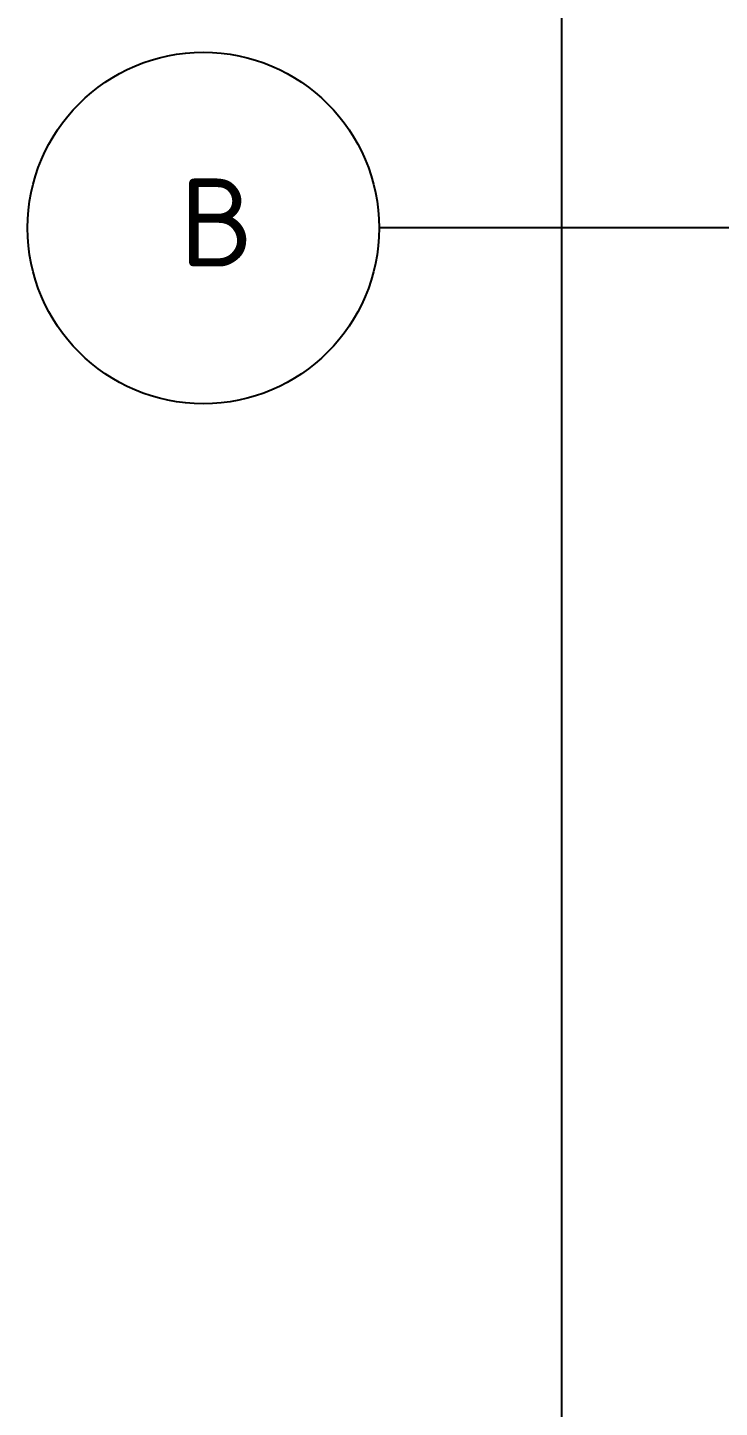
# Model space of a CAD drawing. Header units: millimetres. Extents: x -273369 to 399464, y -35443 to 194245.
# Drawn here: x -2590 to -1015, y 30468 to 33609 of the extents above; entities that cross this region are included whole.
import ezdxf

# ---------------------------------------------------------------- set-up
doc = ezdxf.new("R2010")
doc.units = ezdxf.units.MM
doc.styles.add('Курс2', font='isocpeur.ttf', dxfattribs={"height": 2.5})
doc.dimstyles.new('Линейный', dxfattribs={"dimscale": 0, "dimtxt": 2, "dimasz": 2.5, "dimexe": 1.25, "dimexo": 0.625, "dimtad": 1, "dimtxsty": 'Курс2', "dimblk": 'ARCHTICK', "dimcen": 2.5, "dimadec": 0, "dimazin": 0, "dimtfac": 1, "dimtmove": 0, "dimatfit": 3, "dimldrblk": 'ARCHTICK', "dimfxl": 1, "dimarcsym": 0})

# ---------------------------------------------------------------- blocks, each defined once
blk = doc.blocks.new('_ArchTick')
at = {"color": 0, "linetype": 'ByBlock', "lineweight": 60, "const_width": 0.15}
blk.add_lwpolyline([(-0.5, -0.5), (0.5, 0.5)], dxfattribs=at)
blk = doc.blocks.new('*D114')
at = {"color": 0, "lineweight": -2, "transparency": 16777216}
for p, q in [((687.7, 43552.6), (-1499.6, 43552.6)), ((-1374.6, 43552.6), (-1374.6, 28652.6)), ((687.7, 28652.6), (-1499.6, 28652.6))]:
    blk.add_line(p, q, dxfattribs=at)
at = {"layer": 'Defpoints', "color": 0, "transparency": 16777216}
for p in [(750.2, 43552.6), (-1374.6, 28652.6), (750.2, 28652.6)]:
    blk.add_point(p, dxfattribs=at)
at = {"color": 0, "lineweight": -2, "transparency": 16777216, "xscale": 250, "yscale": 250, "zscale": 250}
for p, rotation in [((-1374.6, 43552.6), 90), ((-1374.6, 28652.6), 270)]:
    blk.add_blockref('_ArchTick', p, dxfattribs=dict(at, rotation=rotation))
at = {"color": 0, "transparency": 16777216, "insert": (-1537.1, 36102.6), "char_height": 200, "attachment_point": 5, "rotation": 90, "style": 'Курс2'}
blk.add_mtext('14900', dxfattribs=at)

msp = doc.modelspace()

# ---------------------------------------------------------------- linework, layer by layer
msp.add_line((-687.665, 33152.601), (-1787.665, 33152.601))
msp.add_circle((-2189.822, 33152.601), 400)

# ---------------------------------------------------------------- texts
at = {"style": 'Курс2'}
msp.add_text('В', height=200, dxfattribs=at).set_placement((-2244.407, 33065.324))

# ---------------------------------------------------------------- dimensions: what is measured, and where the dimension line sits
dim = msp.add_linear_dim(base=(-1374.564, 28652.601), p1=(750.178, 43552.601), p2=(750.178, 28652.601), angle=90, dimstyle='Линейный')
dim.commit()
dim.dimension.update_dxf_attribs({"geometry": '*D114', "text_midpoint": (-1537.064, 36102.601)})

doc.saveas('drawing.dxf')
